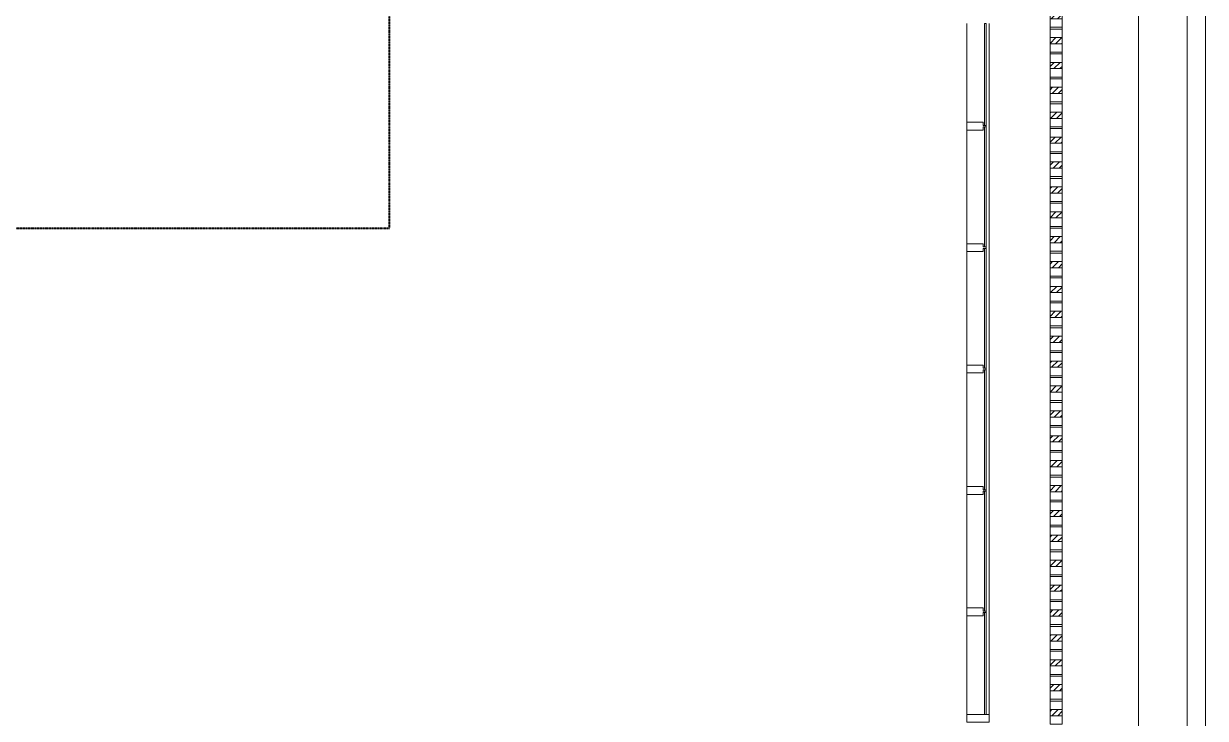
# Model space of a CAD drawing. Header units: millimetres. Extents: x -32090 to 18410, y 18847 to 76047.
# Drawn here: x 8681 to 18410, y 47945 to 53667 of the extents above; entities that cross this region are included whole.
import ezdxf

# ---------------------------------------------------------------- set-up
doc = ezdxf.new("R2010")
doc.units = ezdxf.units.MM
doc.linetypes.add('dash 1-1', pattern=[2, 1, -1])
for name, color, linetype, lineweight in [('A-DETL', 90, 'Continuous', 5), ('A-FLOR', 192, 'Continuous', 5), ('A-GLAZ-CURT', 52, 'Continuous', 5), ('A-GLAZ-CWMG', 51, 'Continuous', 5)]:
    doc.layers.add(name, color=color, linetype=linetype, lineweight=lineweight)

# ---------------------------------------------------------------- blocks, each defined once
blk = doc.blocks.new('GUTTER_1 - GUTTER_1-8544427-1st Traffic Floor Plan - Pedestrian')
at = {"layer": 'A-FLOR'}
for p, q in [((18410.1, 76047.2), (18410.1, 18847)), ((18260.1, 18997), (18260.1, 75897.2))]:
    blk.add_line(p, q, dxfattribs=at)
blk = doc.blocks.new('System Panel - Glass 12mm-11553711-1st Traffic Floor Plan - Pedestrian')
at = {"layer": 'A-GLAZ-CURT'}
for p, q in [((419.5, -26.5), (-419.5, -26.5)), ((-419.5, -26.5), (-419.5, -38.5)), ((-419.5, -38.5), (419.5, -38.5)), ((419.5, -38.5), (419.5, -26.5))]:
    blk.add_line(p, q, dxfattribs=at)
blk = doc.blocks.new('System Panel - Glass 12mm-11553712-1st Traffic Floor Plan - Pedestrian')
at = {"layer": 'A-GLAZ-CURT'}
for p, q in [((494, -26.5), (-494, -26.5)), ((-494, -26.5), (-494, -38.5)), ((-494, -38.5), (494, -38.5)), ((494, -38.5), (494, -26.5))]:
    blk.add_line(p, q, dxfattribs=at)
blk = doc.blocks.new('Rectangular Mullion - 185x65-11553708-1st Traffic Floor Plan - Pedestrian')
at = {"layer": 'A-GLAZ-CWMG'}
for p, q in [((16446.1, 52854.5), (16446.1, 53667)), ((16631.1, 53667), (16631.1, 52822))]:
    blk.add_line(p, q, dxfattribs=at)
blk = doc.blocks.new('Rectangular Mullion - 185x65-11428803-1st Traffic Floor Plan - Pedestrian')
at = {"layer": 'A-GLAZ-CWMG'}
for p, q in [((16631.1, 39322), (16631.1, 38322)), ((16446.1, 38354.5), (16446.1, 39289.5))]:
    blk.add_line(p, q, dxfattribs=at)
blk = doc.blocks.new('Rectangular Mullion - 185x65-11553709-1st Traffic Floor Plan - Pedestrian')
at = {"layer": 'A-GLAZ-CWMG'}
for p, q in [((16446.1, 47977), (16446.1, 48789.5)), ((16631.1, 48822), (16631.1, 47977))]:
    blk.add_line(p, q, dxfattribs=at)
blk = doc.blocks.new('Rectangular Mullion - 165X65-11553710-1st Traffic Floor Plan - Pedestrian')
at = {"layer": 'A-GLAZ-CWMG'}
for p, q in [((-32.5, 50), (-32.5, 185)), ((-32.5, 185), (32.5, 185)), ((32.5, 185), (32.5, 50)), ((-6, 50), (-32.5, 50)), ((-6, 25), (-6, 50)), ((6, 25), (-6, 25)), ((32.5, 50), (6, 50)), ((6, 50), (6, 25))]:
    blk.add_line(p, q, dxfattribs=at)
blk = doc.blocks.new('Rectangular Mullion - 185x65-11553713-1st Traffic Floor Plan - Pedestrian')
at = {"layer": 'A-GLAZ-CWMG'}
for p, q in [((-65, 0), (-65, 185)), ((-65, 185), (0, 185)), ((0, 185), (0, 0)), ((0, 0), (-65, 0))]:
    blk.add_line(p, q, dxfattribs=at)
blk = doc.blocks.new('X Block - X Block-V237-1st Traffic Floor Plan - Pedestrian')
at = {"layer": 'A-GLAZ-CURT'}
h = blk.add_hatch(dxfattribs=at)
h.set_pattern_fill('FP_221', color=256, style=0, pattern_type=2)
h.set_pattern_definition([(135, (53724.496, -17181.066), (-24.748737, -24.748737), [])])
h.paths.add_polyline_path([(18.3, -50), (18.3, 50), (-33.3, 50), (-33.3, -50)])
for p, q in [((-102.5, 50), (-102.5, -50)), ((-102.5, 50), (-33.3, 50)), ((18.3, 50), (-33.3, 50)), ((-33.3, 50), (-33.3, -50)), ((18.3, -50), (18.3, 50)), ((18.3, 50), (87.5, 50)), ((87.5, 50), (87.5, -50)), ((-33.3, -50), (-102.5, -50)), ((-33.3, -50), (18.3, -50)), ((87.5, -50), (18.3, -50))]:
    blk.add_line(p, q, dxfattribs=at)
blk = doc.blocks.new('X Block - X Block-V238-1st Traffic Floor Plan - Pedestrian')
at = {"layer": 'A-GLAZ-CURT'}
h = blk.add_hatch(dxfattribs=at)
h.set_pattern_fill('FP_222', color=256, style=0, pattern_type=2)
h.set_pattern_definition([(135, (53519.496, -17181.066), (-24.748737, -24.748737), [])])
h.paths.add_polyline_path([(18.3, 50), (-33.3, 50), (-33.3, -50), (18.3, -50)])
for p, q in [((-102.5, 50), (-102.5, -50)), ((-102.5, 50), (-33.3, 50)), ((18.3, 50), (-33.3, 50)), ((-33.3, 50), (-33.3, -50)), ((18.3, -50), (18.3, 50)), ((18.3, 50), (87.5, 50)), ((87.5, 50), (87.5, -50)), ((-33.3, -50), (-102.5, -50)), ((-33.3, -50), (18.3, -50)), ((87.5, -50), (18.3, -50))]:
    blk.add_line(p, q, dxfattribs=at)
blk = doc.blocks.new('X Block - X Block-V239-1st Traffic Floor Plan - Pedestrian')
at = {"layer": 'A-GLAZ-CURT'}
h = blk.add_hatch(dxfattribs=at)
h.set_pattern_fill('FP_223', color=256, style=0, pattern_type=2)
h.set_pattern_definition([(135, (53314.496, -17181.066), (-24.748737, -24.748737), [])])
h.paths.add_polyline_path([(18.3, -50), (18.3, 50), (-33.3, 50), (-33.3, -50)])
for p, q in [((-102.5, 50), (-102.5, -50)), ((-102.5, 50), (-33.3, 50)), ((18.3, 50), (-33.3, 50)), ((-33.3, 50), (-33.3, -50)), ((18.3, -50), (18.3, 50)), ((18.3, 50), (87.5, 50)), ((87.5, 50), (87.5, -50)), ((-33.3, -50), (-102.5, -50)), ((-33.3, -50), (18.3, -50)), ((87.5, -50), (18.3, -50))]:
    blk.add_line(p, q, dxfattribs=at)
blk = doc.blocks.new('X Block - X Block-V240-1st Traffic Floor Plan - Pedestrian')
at = {"layer": 'A-GLAZ-CURT'}
h = blk.add_hatch(dxfattribs=at)
h.set_pattern_fill('FP_224', color=256, style=0, pattern_type=2)
h.set_pattern_definition([(135, (53109.496, -17181.066), (-24.748737, -24.748737), [])])
h.paths.add_polyline_path([(18.3, -50), (18.3, 50), (-33.3, 50), (-33.3, -50)])
for p, q in [((-102.5, 50), (-102.5, -50)), ((-102.5, 50), (-33.3, 50)), ((18.3, 50), (-33.3, 50)), ((-33.3, 50), (-33.3, -50)), ((18.3, -50), (18.3, 50)), ((18.3, 50), (87.5, 50)), ((87.5, 50), (87.5, -50)), ((-33.3, -50), (-102.5, -50)), ((-33.3, -50), (18.3, -50)), ((87.5, -50), (18.3, -50))]:
    blk.add_line(p, q, dxfattribs=at)
blk = doc.blocks.new('X Block - X Block-V241-1st Traffic Floor Plan - Pedestrian')
at = {"layer": 'A-GLAZ-CURT'}
h = blk.add_hatch(dxfattribs=at)
h.set_pattern_fill('FP_225', color=256, style=0, pattern_type=2)
h.set_pattern_definition([(135, (52904.496, -17181.066), (-24.748737, -24.748737), [])])
h.paths.add_polyline_path([(18.3, 50), (-33.3, 50), (-33.3, -50), (18.3, -50)])
for p, q in [((-102.5, 50), (-102.5, -50)), ((-102.5, 50), (-33.3, 50)), ((18.3, 50), (-33.3, 50)), ((-33.3, 50), (-33.3, -50)), ((18.3, -50), (18.3, 50)), ((18.3, 50), (87.5, 50)), ((87.5, 50), (87.5, -50)), ((-33.3, -50), (-102.5, -50)), ((-33.3, -50), (18.3, -50)), ((87.5, -50), (18.3, -50))]:
    blk.add_line(p, q, dxfattribs=at)
blk = doc.blocks.new('X Block - X Block-V242-1st Traffic Floor Plan - Pedestrian')
at = {"layer": 'A-GLAZ-CURT'}
h = blk.add_hatch(dxfattribs=at)
h.set_pattern_fill('FP_226', color=256, style=0, pattern_type=2)
h.set_pattern_definition([(135, (52699.496, -17181.066), (-24.748737, -24.748737), [])])
h.paths.add_polyline_path([(18.3, -50), (18.3, 50), (-33.3, 50), (-33.3, -50)])
for p, q in [((-102.5, 50), (-102.5, -50)), ((-102.5, 50), (-33.3, 50)), ((18.3, 50), (-33.3, 50)), ((-33.3, 50), (-33.3, -50)), ((18.3, -50), (18.3, 50)), ((18.3, 50), (87.5, 50)), ((87.5, 50), (87.5, -50)), ((-33.3, -50), (-102.5, -50)), ((-33.3, -50), (18.3, -50)), ((87.5, -50), (18.3, -50))]:
    blk.add_line(p, q, dxfattribs=at)
blk = doc.blocks.new('X Block - X Block-V243-1st Traffic Floor Plan - Pedestrian')
at = {"layer": 'A-GLAZ-CURT'}
h = blk.add_hatch(dxfattribs=at)
h.set_pattern_fill('FP_227', color=256, style=0, pattern_type=2)
h.set_pattern_definition([(135, (52494.496, -17181.066), (-24.748737, -24.748737), [])])
h.paths.add_polyline_path([(18.3, -50), (18.3, 50), (-33.3, 50), (-33.3, -50)])
for p, q in [((-102.5, 50), (-102.5, -50)), ((-102.5, 50), (-33.3, 50)), ((18.3, 50), (-33.3, 50)), ((-33.3, 50), (-33.3, -50)), ((18.3, -50), (18.3, 50)), ((18.3, 50), (87.5, 50)), ((87.5, 50), (87.5, -50)), ((-33.3, -50), (-102.5, -50)), ((-33.3, -50), (18.3, -50)), ((87.5, -50), (18.3, -50))]:
    blk.add_line(p, q, dxfattribs=at)
blk = doc.blocks.new('X Block - X Block-V244-1st Traffic Floor Plan - Pedestrian')
at = {"layer": 'A-GLAZ-CURT'}
h = blk.add_hatch(dxfattribs=at)
h.set_pattern_fill('FP_228', color=256, style=0, pattern_type=2)
h.set_pattern_definition([(135, (52289.496, -17181.066), (-24.748737, -24.748737), [])])
h.paths.add_polyline_path([(18.3, -50), (18.3, 50), (-33.3, 50), (-33.3, -50)])
for p, q in [((-102.5, 50), (-102.5, -50)), ((-102.5, 50), (-33.3, 50)), ((18.3, 50), (-33.3, 50)), ((-33.3, 50), (-33.3, -50)), ((18.3, -50), (18.3, 50)), ((18.3, 50), (87.5, 50)), ((87.5, 50), (87.5, -50)), ((-33.3, -50), (-102.5, -50)), ((-33.3, -50), (18.3, -50)), ((87.5, -50), (18.3, -50))]:
    blk.add_line(p, q, dxfattribs=at)
blk = doc.blocks.new('X Block - X Block-V245-1st Traffic Floor Plan - Pedestrian')
at = {"layer": 'A-GLAZ-CURT'}
h = blk.add_hatch(dxfattribs=at)
h.set_pattern_fill('FP_229', color=256, style=0, pattern_type=2)
h.set_pattern_definition([(135, (52084.496, -17181.066), (-24.748737, -24.748737), [])])
h.paths.add_polyline_path([(18.3, -50), (18.3, 50), (-33.3, 50), (-33.3, -50)])
for p, q in [((-102.5, 50), (-102.5, -50)), ((-102.5, 50), (-33.3, 50)), ((18.3, 50), (-33.3, 50)), ((-33.3, 50), (-33.3, -50)), ((18.3, -50), (18.3, 50)), ((18.3, 50), (87.5, 50)), ((87.5, 50), (87.5, -50)), ((-33.3, -50), (-102.5, -50)), ((-33.3, -50), (18.3, -50)), ((87.5, -50), (18.3, -50))]:
    blk.add_line(p, q, dxfattribs=at)
blk = doc.blocks.new('X Block - X Block-V246-1st Traffic Floor Plan - Pedestrian')
at = {"layer": 'A-GLAZ-CURT'}
h = blk.add_hatch(dxfattribs=at)
h.set_pattern_fill('FP_230', color=256, style=0, pattern_type=2)
h.set_pattern_definition([(135, (51879.496, -17181.066), (-24.748737, -24.748737), [])])
h.paths.add_polyline_path([(18.3, -50), (18.3, 50), (-33.3, 50), (-33.3, -50)])
for p, q in [((-102.5, 50), (-102.5, -50)), ((-102.5, 50), (-33.3, 50)), ((18.3, 50), (-33.3, 50)), ((-33.3, 50), (-33.3, -50)), ((18.3, -50), (18.3, 50)), ((18.3, 50), (87.5, 50)), ((87.5, 50), (87.5, -50)), ((-33.3, -50), (-102.5, -50)), ((-33.3, -50), (18.3, -50)), ((87.5, -50), (18.3, -50))]:
    blk.add_line(p, q, dxfattribs=at)
blk = doc.blocks.new('X Block - X Block-V247-1st Traffic Floor Plan - Pedestrian')
at = {"layer": 'A-GLAZ-CURT'}
h = blk.add_hatch(dxfattribs=at)
h.set_pattern_fill('FP_231', color=256, style=0, pattern_type=2)
h.set_pattern_definition([(135, (51674.496, -17181.066), (-24.748737, -24.748737), [])])
h.paths.add_polyline_path([(18.3, -50), (18.3, 50), (-33.3, 50), (-33.3, -50)])
for p, q in [((-102.5, 50), (-102.5, -50)), ((-102.5, 50), (-33.3, 50)), ((18.3, 50), (-33.3, 50)), ((-33.3, 50), (-33.3, -50)), ((18.3, -50), (18.3, 50)), ((18.3, 50), (87.5, 50)), ((87.5, 50), (87.5, -50)), ((-33.3, -50), (-102.5, -50)), ((-33.3, -50), (18.3, -50)), ((87.5, -50), (18.3, -50))]:
    blk.add_line(p, q, dxfattribs=at)
blk = doc.blocks.new('X Block - X Block-V248-1st Traffic Floor Plan - Pedestrian')
at = {"layer": 'A-GLAZ-CURT'}
h = blk.add_hatch(dxfattribs=at)
h.set_pattern_fill('FP_232', color=256, style=0, pattern_type=2)
h.set_pattern_definition([(135, (51469.496, -17181.066), (-24.748737, -24.748737), [])])
h.paths.add_polyline_path([(18.3, 50), (-33.3, 50), (-33.3, -50), (18.3, -50)])
for p, q in [((-102.5, 50), (-102.5, -50)), ((-102.5, 50), (-33.3, 50)), ((18.3, 50), (-33.3, 50)), ((-33.3, 50), (-33.3, -50)), ((18.3, -50), (18.3, 50)), ((18.3, 50), (87.5, 50)), ((87.5, 50), (87.5, -50)), ((-33.3, -50), (-102.5, -50)), ((-33.3, -50), (18.3, -50)), ((87.5, -50), (18.3, -50))]:
    blk.add_line(p, q, dxfattribs=at)
blk = doc.blocks.new('X Block - X Block-V249-1st Traffic Floor Plan - Pedestrian')
at = {"layer": 'A-GLAZ-CURT'}
h = blk.add_hatch(dxfattribs=at)
h.set_pattern_fill('FP_233', color=256, style=0, pattern_type=2)
h.set_pattern_definition([(135, (51264.496, -17181.066), (-24.748737, -24.748737), [])])
h.paths.add_polyline_path([(18.3, -50), (18.3, 50), (-33.3, 50), (-33.3, -50)])
for p, q in [((-102.5, 50), (-102.5, -50)), ((-102.5, 50), (-33.3, 50)), ((18.3, 50), (-33.3, 50)), ((-33.3, 50), (-33.3, -50)), ((18.3, -50), (18.3, 50)), ((18.3, 50), (87.5, 50)), ((87.5, 50), (87.5, -50)), ((-33.3, -50), (-102.5, -50)), ((-33.3, -50), (18.3, -50)), ((87.5, -50), (18.3, -50))]:
    blk.add_line(p, q, dxfattribs=at)
blk = doc.blocks.new('X Block - X Block-V250-1st Traffic Floor Plan - Pedestrian')
at = {"layer": 'A-GLAZ-CURT'}
h = blk.add_hatch(dxfattribs=at)
h.set_pattern_fill('FP_234', color=256, style=0, pattern_type=2)
h.set_pattern_definition([(135, (51059.496, -17181.066), (-24.748737, -24.748737), [])])
h.paths.add_polyline_path([(18.3, -50), (18.3, 50), (-33.3, 50), (-33.3, -50)])
for p, q in [((-102.5, 50), (-102.5, -50)), ((-102.5, 50), (-33.3, 50)), ((18.3, 50), (-33.3, 50)), ((-33.3, 50), (-33.3, -50)), ((18.3, -50), (18.3, 50)), ((18.3, 50), (87.5, 50)), ((87.5, 50), (87.5, -50)), ((-33.3, -50), (-102.5, -50)), ((-33.3, -50), (18.3, -50)), ((87.5, -50), (18.3, -50))]:
    blk.add_line(p, q, dxfattribs=at)
blk = doc.blocks.new('X Block - X Block-V251-1st Traffic Floor Plan - Pedestrian')
at = {"layer": 'A-GLAZ-CURT'}
h = blk.add_hatch(dxfattribs=at)
h.set_pattern_fill('FP_235', color=256, style=0, pattern_type=2)
h.set_pattern_definition([(135, (50854.496, -17181.066), (-24.748737, -24.748737), [])])
h.paths.add_polyline_path([(18.3, 50), (-33.3, 50), (-33.3, -50), (18.3, -50)])
for p, q in [((-102.5, 50), (-102.5, -50)), ((-102.5, 50), (-33.3, 50)), ((18.3, 50), (-33.3, 50)), ((-33.3, 50), (-33.3, -50)), ((18.3, -50), (18.3, 50)), ((18.3, 50), (87.5, 50)), ((87.5, 50), (87.5, -50)), ((-33.3, -50), (-102.5, -50)), ((-33.3, -50), (18.3, -50)), ((87.5, -50), (18.3, -50))]:
    blk.add_line(p, q, dxfattribs=at)
blk = doc.blocks.new('X Block - X Block-V252-1st Traffic Floor Plan - Pedestrian')
at = {"layer": 'A-GLAZ-CURT'}
h = blk.add_hatch(dxfattribs=at)
h.set_pattern_fill('FP_236', color=256, style=0, pattern_type=2)
h.set_pattern_definition([(135, (50649.496, -17181.066), (-24.748737, -24.748737), [])])
h.paths.add_polyline_path([(18.3, -50), (18.3, 50), (-33.3, 50), (-33.3, -50)])
for p, q in [((-102.5, 50), (-102.5, -50)), ((-102.5, 50), (-33.3, 50)), ((18.3, 50), (-33.3, 50)), ((-33.3, 50), (-33.3, -50)), ((18.3, -50), (18.3, 50)), ((18.3, 50), (87.5, 50)), ((87.5, 50), (87.5, -50)), ((-33.3, -50), (-102.5, -50)), ((-33.3, -50), (18.3, -50)), ((87.5, -50), (18.3, -50))]:
    blk.add_line(p, q, dxfattribs=at)
blk = doc.blocks.new('X Block - X Block-V253-1st Traffic Floor Plan - Pedestrian')
at = {"layer": 'A-GLAZ-CURT'}
h = blk.add_hatch(dxfattribs=at)
h.set_pattern_fill('FP_237', color=256, style=0, pattern_type=2)
h.set_pattern_definition([(135, (50444.496, -17181.066), (-24.748737, -24.748737), [])])
h.paths.add_polyline_path([(18.3, -50), (18.3, 50), (-33.3, 50), (-33.3, -50)])
for p, q in [((-102.5, 50), (-102.5, -50)), ((-102.5, 50), (-33.3, 50)), ((18.3, 50), (-33.3, 50)), ((-33.3, 50), (-33.3, -50)), ((18.3, -50), (18.3, 50)), ((18.3, 50), (87.5, 50)), ((87.5, 50), (87.5, -50)), ((-33.3, -50), (-102.5, -50)), ((-33.3, -50), (18.3, -50)), ((87.5, -50), (18.3, -50))]:
    blk.add_line(p, q, dxfattribs=at)
blk = doc.blocks.new('X Block - X Block-V254-1st Traffic Floor Plan - Pedestrian')
at = {"layer": 'A-GLAZ-CURT'}
h = blk.add_hatch(dxfattribs=at)
h.set_pattern_fill('FP_238', color=256, style=0, pattern_type=2)
h.set_pattern_definition([(135, (50239.496, -17181.066), (-24.748737, -24.748737), [])])
h.paths.add_polyline_path([(18.3, -50), (18.3, 50), (-33.3, 50), (-33.3, -50)])
for p, q in [((-102.5, 50), (-102.5, -50)), ((-102.5, 50), (-33.3, 50)), ((18.3, 50), (-33.3, 50)), ((-33.3, 50), (-33.3, -50)), ((18.3, -50), (18.3, 50)), ((18.3, 50), (87.5, 50)), ((87.5, 50), (87.5, -50)), ((-33.3, -50), (-102.5, -50)), ((-33.3, -50), (18.3, -50)), ((87.5, -50), (18.3, -50))]:
    blk.add_line(p, q, dxfattribs=at)
blk = doc.blocks.new('X Block - X Block-V255-1st Traffic Floor Plan - Pedestrian')
at = {"layer": 'A-GLAZ-CURT'}
h = blk.add_hatch(dxfattribs=at)
h.set_pattern_fill('FP_239', color=256, style=0, pattern_type=2)
h.set_pattern_definition([(135, (50034.496, -17181.066), (-24.748737, -24.748737), [])])
h.paths.add_polyline_path([(18.3, -50), (18.3, 50), (-33.3, 50), (-33.3, -50)])
for p, q in [((-102.5, 50), (-102.5, -50)), ((-102.5, 50), (-33.3, 50)), ((18.3, 50), (-33.3, 50)), ((-33.3, 50), (-33.3, -50)), ((18.3, -50), (18.3, 50)), ((18.3, 50), (87.5, 50)), ((87.5, 50), (87.5, -50)), ((-33.3, -50), (-102.5, -50)), ((-33.3, -50), (18.3, -50)), ((87.5, -50), (18.3, -50))]:
    blk.add_line(p, q, dxfattribs=at)
blk = doc.blocks.new('X Block - X Block-V256-1st Traffic Floor Plan - Pedestrian')
at = {"layer": 'A-GLAZ-CURT'}
h = blk.add_hatch(dxfattribs=at)
h.set_pattern_fill('FP_240', color=256, style=0, pattern_type=2)
h.set_pattern_definition([(135, (49829.496, -17181.066), (-24.748737, -24.748737), [])])
h.paths.add_polyline_path([(18.3, -50), (18.3, 50), (-33.3, 50), (-33.3, -50)])
for p, q in [((-102.5, 50), (-102.5, -50)), ((-102.5, 50), (-33.3, 50)), ((18.3, 50), (-33.3, 50)), ((-33.3, 50), (-33.3, -50)), ((18.3, -50), (18.3, 50)), ((18.3, 50), (87.5, 50)), ((87.5, 50), (87.5, -50)), ((-33.3, -50), (-102.5, -50)), ((-33.3, -50), (18.3, -50)), ((87.5, -50), (18.3, -50))]:
    blk.add_line(p, q, dxfattribs=at)
blk = doc.blocks.new('X Block - X Block-V257-1st Traffic Floor Plan - Pedestrian')
at = {"layer": 'A-GLAZ-CURT'}
h = blk.add_hatch(dxfattribs=at)
h.set_pattern_fill('FP_241', color=256, style=0, pattern_type=2)
h.set_pattern_definition([(135, (49624.496, -17181.066), (-24.748737, -24.748737), [])])
h.paths.add_polyline_path([(18.3, -50), (18.3, 50), (-33.3, 50), (-33.3, -50)])
for p, q in [((-102.5, 50), (-102.5, -50)), ((-102.5, 50), (-33.3, 50)), ((18.3, 50), (-33.3, 50)), ((-33.3, 50), (-33.3, -50)), ((18.3, -50), (18.3, 50)), ((18.3, 50), (87.5, 50)), ((87.5, 50), (87.5, -50)), ((-33.3, -50), (-102.5, -50)), ((-33.3, -50), (18.3, -50)), ((87.5, -50), (18.3, -50))]:
    blk.add_line(p, q, dxfattribs=at)
blk = doc.blocks.new('X Block - X Block-V258-1st Traffic Floor Plan - Pedestrian')
at = {"layer": 'A-GLAZ-CURT'}
h = blk.add_hatch(dxfattribs=at)
h.set_pattern_fill('FP_242', color=256, style=0, pattern_type=2)
h.set_pattern_definition([(135, (49419.496, -17181.066), (-24.748737, -24.748737), [])])
h.paths.add_polyline_path([(18.3, -50), (18.3, 50), (-33.3, 50), (-33.3, -50)])
for p, q in [((-102.5, 50), (-102.5, -50)), ((-102.5, 50), (-33.3, 50)), ((18.3, 50), (-33.3, 50)), ((-33.3, 50), (-33.3, -50)), ((18.3, -50), (18.3, 50)), ((18.6, 50), (87.5, 50)), ((87.5, 50), (87.5, -50)), ((-33.3, -50), (-102.5, -50)), ((-33.3, -50), (18.3, -50)), ((87.5, -50), (18.6, -50))]:
    blk.add_line(p, q, dxfattribs=at)
blk = doc.blocks.new('X Block - X Block-V259-1st Traffic Floor Plan - Pedestrian')
at = {"layer": 'A-GLAZ-CURT'}
h = blk.add_hatch(dxfattribs=at)
h.set_pattern_fill('FP_243', color=256, style=0, pattern_type=2)
h.set_pattern_definition([(135, (49214.496, -17181.066), (-24.748737, -24.748737), [])])
h.paths.add_polyline_path([(18.3, -50), (18.3, 50), (-33.3, 50), (-33.3, -50)])
for p, q in [((-102.5, 50), (-102.5, -50)), ((-102.5, 50), (-33.3, 50)), ((18.3, 50), (-33.3, 50)), ((-33.3, 50), (-33.3, -50)), ((18.3, -50), (18.3, 50)), ((18.3, 50), (87.5, 50)), ((87.5, 50), (87.5, -50)), ((-33.3, -50), (-102.5, -50)), ((-33.3, -50), (18.3, -50)), ((87.5, -50), (18.3, -50))]:
    blk.add_line(p, q, dxfattribs=at)
blk = doc.blocks.new('X Block - X Block-V260-1st Traffic Floor Plan - Pedestrian')
at = {"layer": 'A-GLAZ-CURT'}
h = blk.add_hatch(dxfattribs=at)
h.set_pattern_fill('FP_244', color=256, style=0, pattern_type=2)
h.set_pattern_definition([(135, (49009.496, -17181.066), (-24.748737, -24.748737), [])])
h.paths.add_polyline_path([(18.3, -50), (18.3, 50), (-33.3, 50), (-33.3, -50)])
for p, q in [((-102.5, 50), (-102.5, -50)), ((-102.5, 50), (-33.3, 50)), ((18.3, 50), (-33.3, 50)), ((-33.3, 50), (-33.3, -50)), ((18.3, -50), (18.3, 50)), ((18.3, 50), (87.5, 50)), ((87.5, 50), (87.5, -50)), ((-33.3, -50), (-102.5, -50)), ((-33.3, -50), (18.3, -50)), ((87.5, -50), (18.3, -50))]:
    blk.add_line(p, q, dxfattribs=at)
blk = doc.blocks.new('X Block - X Block-V261-1st Traffic Floor Plan - Pedestrian')
at = {"layer": 'A-GLAZ-CURT'}
h = blk.add_hatch(dxfattribs=at)
h.set_pattern_fill('FP_245', color=256, style=0, pattern_type=2)
h.set_pattern_definition([(135, (48804.496, -17181.066), (-24.748737, -24.748737), [])])
h.paths.add_polyline_path([(18.3, 50), (-33.3, 50), (-33.3, -50), (18.3, -50)])
for p, q in [((-102.5, 50), (-102.5, -50)), ((-102.5, 50), (-33.3, 50)), ((18.3, 50), (-33.3, 50)), ((-33.3, 50), (-33.3, -50)), ((18.3, -50), (18.3, 50)), ((18.3, 50), (87.5, 50)), ((87.5, 50), (87.5, -50)), ((-33.3, -50), (-102.5, -50)), ((-33.3, -50), (18.3, -50)), ((87.5, -50), (18.3, -50))]:
    blk.add_line(p, q, dxfattribs=at)
blk = doc.blocks.new('X Block - X Block-V262-1st Traffic Floor Plan - Pedestrian')
at = {"layer": 'A-GLAZ-CURT'}
h = blk.add_hatch(dxfattribs=at)
h.set_pattern_fill('FP_246', color=256, style=0, pattern_type=2)
h.set_pattern_definition([(135, (48599.496, -17181.066), (-24.748737, -24.748737), [])])
h.paths.add_polyline_path([(18.3, -50), (18.3, 50), (-33.3, 50), (-33.3, -50)])
for p, q in [((-102.5, 50), (-102.5, -50)), ((-102.5, 50), (-33.3, 50)), ((18.3, 50), (-33.3, 50)), ((-33.3, 50), (-33.3, -50)), ((18.3, -50), (18.3, 50)), ((18.3, 50), (87.5, 50)), ((87.5, 50), (87.5, -50)), ((-33.3, -50), (-102.5, -50)), ((-33.3, -50), (18.3, -50)), ((87.5, -50), (18.3, -50))]:
    blk.add_line(p, q, dxfattribs=at)
blk = doc.blocks.new('X Block - X Block-V263-1st Traffic Floor Plan - Pedestrian')
at = {"layer": 'A-GLAZ-CURT'}
h = blk.add_hatch(dxfattribs=at)
h.set_pattern_fill('FP_247', color=256, style=0, pattern_type=2)
h.set_pattern_definition([(135, (48394.496, -17181.066), (-24.748737, -24.748737), [])])
h.paths.add_polyline_path([(18.3, -50), (18.3, 50), (-33.3, 50), (-33.3, -50)])
for p, q in [((-102.5, 50), (-102.5, -50)), ((-102.5, 50), (-33.3, 50)), ((18.3, 50), (-33.3, 50)), ((-33.3, 50), (-33.3, -50)), ((18.3, -50), (18.3, 50)), ((18.3, 50), (87.5, 50)), ((87.5, 50), (87.5, -50)), ((-33.3, -50), (-102.5, -50)), ((-33.3, -50), (18.3, -50)), ((87.5, -50), (18.3, -50))]:
    blk.add_line(p, q, dxfattribs=at)
blk = doc.blocks.new('X Block - X Block-V264-1st Traffic Floor Plan - Pedestrian')
at = {"layer": 'A-GLAZ-CURT'}
h = blk.add_hatch(dxfattribs=at)
h.set_pattern_fill('FP_248', color=256, style=0, pattern_type=2)
h.set_pattern_definition([(135, (48189.496, -17181.066), (-24.748737, -24.748737), [])])
h.paths.add_polyline_path([(18.3, -50), (18.3, 50), (-33.3, 50), (-33.3, -50)])
for p, q in [((-102.5, 50), (-102.5, -50)), ((-102.5, 50), (-33.3, 50)), ((18.3, 50), (-33.3, 50)), ((-33.3, 50), (-33.3, -50)), ((18.3, -50), (18.3, 50)), ((18.3, 50), (87.5, 50)), ((87.5, 50), (87.5, -50)), ((-33.3, -50), (-102.5, -50)), ((-33.3, -50), (18.3, -50)), ((87.5, -50), (18.3, -50))]:
    blk.add_line(p, q, dxfattribs=at)
blk = doc.blocks.new('X Block - X Block-V265-1st Traffic Floor Plan - Pedestrian')
at = {"layer": 'A-GLAZ-CURT'}
h = blk.add_hatch(dxfattribs=at)
h.set_pattern_fill('FP_249', color=256, style=0, pattern_type=2)
h.set_pattern_definition([(135, (47984.496, -17181.066), (-24.748737, -24.748737), [])])
h.paths.add_polyline_path([(18.3, -50), (18.3, 50), (-33.3, 50), (-33.3, -50)])
for p, q in [((-102.5, 50), (-102.5, -50)), ((-102.5, 50), (-33.3, 50)), ((18.3, 50), (-33.3, 50)), ((-33.3, 50), (-33.3, -50)), ((18.3, -50), (18.3, 50)), ((18.3, 50), (87.5, 50)), ((87.5, 50), (87.5, -50)), ((-33.3, -50), (-102.5, -50)), ((-33.3, -50), (18.3, -50)), ((87.5, -50), (18.3, -50))]:
    blk.add_line(p, q, dxfattribs=at)
blk = doc.blocks.new('Rectangular Mullion - 15 x 100mm-V155-1st Traffic Floor Plan - Pedestrian')
at = {"layer": 'A-GLAZ-CWMG'}
for p, q in [((-23149.9, 65882), (-23134.9, 65882)), ((-23134.9, 65782), (-23149.9, 65782))]:
    blk.add_line(p, q, dxfattribs=at)

msp = doc.modelspace()

# ---------------------------------------------------------------- linework, layer by layer
at = {"layer": 'A-DETL', "linetype": 'dash 1-1', "lineweight": 40}
for p, q in [((11692.1, 51982), (11692.1, 67547)), ((-4304.9, 51982), (11692.1, 51982))]:
    msp.add_line(p, q, dxfattribs=at)
at = {"layer": 'A-FLOR'}
msp.add_line((17860.1, 75497.2), (17860.1, 33547), dxfattribs=at)

# ---------------------------------------------------------------- block references
msp.add_blockref('GUTTER_1 - GUTTER_1-8544427-1st Traffic Floor Plan - Pedestrian', (0, 0), dxfattribs=at)
at = {"layer": 'A-GLAZ-CURT', "rotation": 270}
for name, p in [('X Block - X Block-V237-1st Traffic Floor Plan - Pedestrian', (17181.1, 53724.5)), ('System Panel - Glass 12mm-11553711-1st Traffic Floor Plan - Pedestrian', (16631.1, 53247.5)), ('X Block - X Block-V238-1st Traffic Floor Plan - Pedestrian', (17181.1, 53519.5)), ('X Block - X Block-V239-1st Traffic Floor Plan - Pedestrian', (17181.1, 53314.5)), ('X Block - X Block-V240-1st Traffic Floor Plan - Pedestrian', (17181.1, 53109.5)), ('X Block - X Block-V241-1st Traffic Floor Plan - Pedestrian', (17181.1, 52904.5)), ('System Panel - Glass 12mm-11553712-1st Traffic Floor Plan - Pedestrian', (16631.1, 52322)), ('X Block - X Block-V242-1st Traffic Floor Plan - Pedestrian', (17181.1, 52699.5)), ('X Block - X Block-V243-1st Traffic Floor Plan - Pedestrian', (17181.1, 52494.5)), ('X Block - X Block-V244-1st Traffic Floor Plan - Pedestrian', (17181.1, 52289.5)), ('X Block - X Block-V245-1st Traffic Floor Plan - Pedestrian', (17181.1, 52084.5)), ('X Block - X Block-V246-1st Traffic Floor Plan - Pedestrian', (17181.1, 51879.5)), ('System Panel - Glass 12mm-11553712-1st Traffic Floor Plan - Pedestrian', (16631.1, 51322)), ('X Block - X Block-V247-1st Traffic Floor Plan - Pedestrian', (17181.1, 51674.5)), ('X Block - X Block-V248-1st Traffic Floor Plan - Pedestrian', (17181.1, 51469.5)), ('X Block - X Block-V249-1st Traffic Floor Plan - Pedestrian', (17181.1, 51264.5)), ('X Block - X Block-V250-1st Traffic Floor Plan - Pedestrian', (17181.1, 51059.5)), ('X Block - X Block-V251-1st Traffic Floor Plan - Pedestrian', (17181.1, 50854.5)), ('System Panel - Glass 12mm-11553712-1st Traffic Floor Plan - Pedestrian', (16631.1, 50322)), ('X Block - X Block-V252-1st Traffic Floor Plan - Pedestrian', (17181.1, 50649.5)), ('X Block - X Block-V253-1st Traffic Floor Plan - Pedestrian', (17181.1, 50444.5)), ('X Block - X Block-V254-1st Traffic Floor Plan - Pedestrian', (17181.1, 50239.5)), ('X Block - X Block-V255-1st Traffic Floor Plan - Pedestrian', (17181.1, 50034.5)), ('X Block - X Block-V256-1st Traffic Floor Plan - Pedestrian', (17181.1, 49829.5)), ('System Panel - Glass 12mm-11553712-1st Traffic Floor Plan - Pedestrian', (16631.1, 49322)), ('X Block - X Block-V257-1st Traffic Floor Plan - Pedestrian', (17181.1, 49624.5)), ('X Block - X Block-V258-1st Traffic Floor Plan - Pedestrian', (17181.1, 49419.5)), ('X Block - X Block-V259-1st Traffic Floor Plan - Pedestrian', (17181.1, 49214.5)), ('X Block - X Block-V260-1st Traffic Floor Plan - Pedestrian', (17181.1, 49009.5)), ('X Block - X Block-V261-1st Traffic Floor Plan - Pedestrian', (17181.1, 48804.5)), ('System Panel - Glass 12mm-11553711-1st Traffic Floor Plan - Pedestrian', (16631.1, 48396.5)), ('X Block - X Block-V262-1st Traffic Floor Plan - Pedestrian', (17181.1, 48599.5)), ('X Block - X Block-V263-1st Traffic Floor Plan - Pedestrian', (17181.1, 48394.5)), ('X Block - X Block-V264-1st Traffic Floor Plan - Pedestrian', (17181.1, 48189.5)), ('X Block - X Block-V265-1st Traffic Floor Plan - Pedestrian', (17181.1, 47984.5))]:
    msp.add_blockref(name, p, dxfattribs=at)
at = {"layer": 'A-GLAZ-CWMG'}
for name, p in [('Rectangular Mullion - 185x65-11553708-1st Traffic Floor Plan - Pedestrian', (0, 0)), ('Rectangular Mullion - 185x65-11428803-1st Traffic Floor Plan - Pedestrian', (0, 13500)), ('Rectangular Mullion - 185x65-11428803-1st Traffic Floor Plan - Pedestrian', (0, 12500)), ('Rectangular Mullion - 185x65-11428803-1st Traffic Floor Plan - Pedestrian', (0, 11500)), ('Rectangular Mullion - 185x65-11428803-1st Traffic Floor Plan - Pedestrian', (0, 10500)), ('Rectangular Mullion - 185x65-11553709-1st Traffic Floor Plan - Pedestrian', (0, 0))]:
    msp.add_blockref(name, p, dxfattribs=at)
at = {"layer": 'A-GLAZ-CWMG', "rotation": 270}
for p in [(-48650.9, 30487.1), (-48650.9, 30282.1), (-48650.9, 30077.1), (-48650.9, 29872.1), (-48650.9, 29667.1), (-48650.9, 29462.1), (-48650.9, 29257.1), (-48650.9, 29052.1), (-48650.9, 28847.1), (-48650.9, 28642.1), (-48650.9, 28437.1), (-48650.9, 28232.1), (-48650.9, 28027.1), (-48650.9, 27822.1), (-48650.9, 27617.1), (-48650.9, 27412.1), (-48650.9, 27207.1), (-48650.9, 27002.1), (-48650.9, 26797.1), (-48650.9, 26592.1), (-48650.9, 26387.1), (-48650.9, 26182.1), (-48650.9, 25977.1), (-48650.9, 25772.1), (-48650.9, 25567.1), (-48650.9, 25362.1), (-48650.9, 25157.1), (-48650.9, 24952.1)]:
    msp.add_blockref('Rectangular Mullion - 15 x 100mm-V155-1st Traffic Floor Plan - Pedestrian', p, dxfattribs=at)
at = {"layer": 'A-GLAZ-CWMG', "extrusion": (0, 0, -1), "rotation": 270}
for name, p in [('Rectangular Mullion - 165X65-11553710-1st Traffic Floor Plan - Pedestrian', (-16631.1, 52822)), ('Rectangular Mullion - 165X65-11553710-1st Traffic Floor Plan - Pedestrian', (-16631.1, 51822)), ('Rectangular Mullion - 165X65-11553710-1st Traffic Floor Plan - Pedestrian', (-16631.1, 50822)), ('Rectangular Mullion - 165X65-11553710-1st Traffic Floor Plan - Pedestrian', (-16631.1, 49822)), ('Rectangular Mullion - 165X65-11553710-1st Traffic Floor Plan - Pedestrian', (-16631.1, 48822)), ('Rectangular Mullion - 185x65-11553713-1st Traffic Floor Plan - Pedestrian', (-16631.1, 47912))]:
    msp.add_blockref(name, p, dxfattribs=at)

doc.saveas('drawing.dxf')
